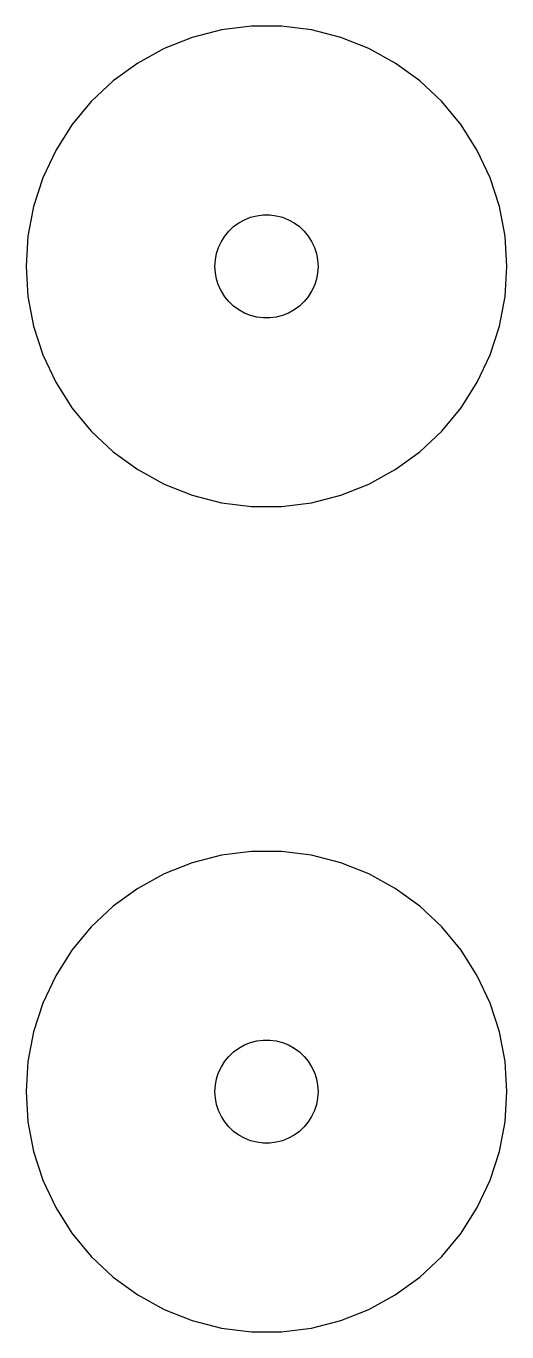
# Model space of a CAD drawing. Header units: metres. Extents: x -7 to 7, y 41 to 79.
import ezdxf

# ---------------------------------------------------------------- set-up
doc = ezdxf.new("R2010")
doc.units = ezdxf.units.M

msp = doc.modelspace()

# ---------------------------------------------------------------- linework, layer by layer
for p, q in [((-0.439529, 78.9862), (-1.31166, 78.876)), ((0.439529, 78.9862), (-0.439529, 78.9862)), ((1.31166, 78.876), (0.439529, 78.9862)), ((-2.16312, 78.6574), (-2.98045, 78.3338)), ((-1.31166, 78.876), (-2.16312, 78.6574)), ((2.16312, 78.6574), (1.31166, 78.876)), ((2.98045, 78.3338), (2.16312, 78.6574)), ((-2.98045, 78.3338), (-3.75078, 77.9103)), ((3.75078, 77.9103), (2.98045, 78.3338)), ((-3.75078, 77.9103), (-4.46196, 77.3936)), ((4.46196, 77.3936), (3.75078, 77.9103)), ((-4.46196, 77.3936), (-5.10277, 76.7918)), ((5.10277, 76.7918), (4.46196, 77.3936)), ((-5.10277, 76.7918), (-5.66312, 76.1145)), ((5.66312, 76.1145), (5.10277, 76.7918)), ((-5.66312, 76.1145), (-6.13414, 75.3723)), ((6.13414, 75.3723), (5.66312, 76.1145)), ((-6.13414, 75.3723), (-6.50842, 74.5769)), ((6.50842, 74.5769), (6.13414, 75.3723)), ((-6.50842, 74.5769), (-6.78008, 73.7408)), ((6.78008, 73.7408), (6.50842, 74.5769)), ((-6.78008, 73.7408), (-6.94479, 72.8773)), ((6.94479, 72.8773), (6.78008, 73.7408)), ((-0.803726, 73.2665), (-0.638657, 73.3572)), ((-0.638657, 73.3572), (-0.463516, 73.4266)), ((-0.463516, 73.4266), (-0.281067, 73.4734)), ((-0.281067, 73.4734), (-0.094177, 73.497)), ((-0.094177, 73.497), (0.094177, 73.497)), ((0.094177, 73.497), (0.281067, 73.4734)), ((0.281067, 73.4734), (0.463516, 73.4266)), ((0.463516, 73.4266), (0.638657, 73.3572)), ((0.638657, 73.3572), (0.803726, 73.2665)), ((-1.21352, 72.8817), (-1.09344, 73.0268)), ((-1.09344, 73.0268), (-0.956131, 73.1558)), ((-0.956131, 73.1558), (-0.803726, 73.2665)), ((0.803726, 73.2665), (0.956131, 73.1558)), ((0.956131, 73.1558), (1.09344, 73.0268)), ((1.09344, 73.0268), (1.21352, 72.8817)), ((-6.94479, 72.8773), (-7, 72)), ((-1.45287, 72.373), (-1.39465, 72.5522)), ((-1.39465, 72.5522), (-1.31445, 72.7226)), ((-1.31445, 72.7226), (-1.21352, 72.8817)), ((1.21352, 72.8817), (1.31445, 72.7226)), ((1.31445, 72.7226), (1.39465, 72.5522)), ((1.39465, 72.5522), (1.45287, 72.373)), ((7, 72), (6.94479, 72.8773)), ((-1.5, 72), (-1.48816, 72.188)), ((-1.48816, 72.188), (-1.45287, 72.373)), ((1.45287, 72.373), (1.48816, 72.188)), ((1.48816, 72.188), (1.5, 72)), ((-7, 72), (-6.94479, 71.1227)), ((-1.48816, 71.812), (-1.5, 72)), ((-1.45287, 71.627), (-1.48816, 71.812)), ((1.48816, 71.812), (1.45287, 71.627)), ((1.5, 72), (1.48816, 71.812)), ((6.94479, 71.1227), (7, 72)), ((-1.39465, 71.4478), (-1.45287, 71.627)), ((-1.31445, 71.2774), (-1.39465, 71.4478)), ((1.39465, 71.4478), (1.31445, 71.2774)), ((1.45287, 71.627), (1.39465, 71.4478)), ((-6.94479, 71.1227), (-6.78008, 70.2592)), ((-1.21352, 71.1183), (-1.31445, 71.2774)), ((-1.09344, 70.9732), (-1.21352, 71.1183)), ((1.21352, 71.1183), (1.09344, 70.9732)), ((1.31445, 71.2774), (1.21352, 71.1183)), ((6.78008, 70.2592), (6.94479, 71.1227)), ((-0.956131, 70.8442), (-1.09344, 70.9732)), ((-0.803726, 70.7335), (-0.956131, 70.8442)), ((-0.638657, 70.6428), (-0.803726, 70.7335)), ((-0.463516, 70.5734), (-0.638657, 70.6428)), ((0.638657, 70.6428), (0.463516, 70.5734)), ((0.803726, 70.7335), (0.638657, 70.6428)), ((0.956131, 70.8442), (0.803726, 70.7335)), ((1.09344, 70.9732), (0.956131, 70.8442)), ((-6.78008, 70.2592), (-6.50842, 69.4231)), ((-0.281067, 70.5266), (-0.463516, 70.5734)), ((-0.094177, 70.503), (-0.281067, 70.5266)), ((0.094177, 70.503), (-0.094177, 70.503)), ((0.281067, 70.5266), (0.094177, 70.503)), ((0.463516, 70.5734), (0.281067, 70.5266)), ((6.50842, 69.4231), (6.78008, 70.2592)), ((-6.50842, 69.4231), (-6.13414, 68.6277)), ((6.13414, 68.6277), (6.50842, 69.4231)), ((-6.13414, 68.6277), (-5.66312, 67.8855)), ((5.66312, 67.8855), (6.13414, 68.6277)), ((-5.66312, 67.8855), (-5.10277, 67.2082)), ((5.10277, 67.2082), (5.66312, 67.8855)), ((-5.10277, 67.2082), (-4.46196, 66.6064)), ((4.46196, 66.6064), (5.10277, 67.2082)), ((-4.46196, 66.6064), (-3.75078, 66.0897)), ((3.75078, 66.0897), (4.46196, 66.6064)), ((-3.75078, 66.0897), (-2.98045, 65.6662)), ((2.98045, 65.6662), (3.75078, 66.0897)), ((-2.98045, 65.6662), (-2.16312, 65.3426)), ((-2.16312, 65.3426), (-1.31166, 65.124)), ((1.31166, 65.124), (2.16312, 65.3426)), ((2.16312, 65.3426), (2.98045, 65.6662)), ((-1.31166, 65.124), (-0.439529, 65.0138)), ((-0.439529, 65.0138), (0.439529, 65.0138)), ((0.439529, 65.0138), (1.31166, 65.124)), ((-1.31166, 54.876), (-2.16312, 54.6574)), ((-0.439529, 54.9862), (-1.31166, 54.876)), ((0.439529, 54.9862), (-0.439529, 54.9862)), ((1.31166, 54.876), (0.439529, 54.9862)), ((2.16312, 54.6574), (1.31166, 54.876)), ((-2.98045, 54.3338), (-3.75078, 53.9103)), ((-2.16312, 54.6574), (-2.98045, 54.3338)), ((2.98045, 54.3338), (2.16312, 54.6574)), ((3.75078, 53.9103), (2.98045, 54.3338)), ((-3.75078, 53.9103), (-4.46196, 53.3936)), ((4.46196, 53.3936), (3.75078, 53.9103)), ((-4.46196, 53.3936), (-5.10277, 52.7918)), ((5.10277, 52.7918), (4.46196, 53.3936)), ((-5.10277, 52.7918), (-5.66312, 52.1145)), ((5.66312, 52.1145), (5.10277, 52.7918)), ((-5.66312, 52.1145), (-6.13414, 51.3723)), ((6.13414, 51.3723), (5.66312, 52.1145)), ((-6.13414, 51.3723), (-6.50842, 50.5769)), ((6.50842, 50.5769), (6.13414, 51.3723)), ((-6.50842, 50.5769), (-6.78008, 49.7408)), ((6.78008, 49.7408), (6.50842, 50.5769)), ((-6.78008, 49.7408), (-6.94479, 48.8773)), ((-0.638657, 49.3572), (-0.463516, 49.4266)), ((-0.463516, 49.4266), (-0.281067, 49.4734)), ((-0.281067, 49.4734), (-0.094177, 49.497)), ((-0.094177, 49.497), (0.094177, 49.497)), ((0.094177, 49.497), (0.281067, 49.4734)), ((0.281067, 49.4734), (0.463516, 49.4266)), ((0.463516, 49.4266), (0.638657, 49.3572)), ((6.94479, 48.8773), (6.78008, 49.7408)), ((-1.21352, 48.8817), (-1.09344, 49.0268)), ((-1.09344, 49.0268), (-0.956131, 49.1558)), ((-0.956131, 49.1558), (-0.803726, 49.2665)), ((-0.803726, 49.2665), (-0.638657, 49.3572)), ((0.638657, 49.3572), (0.803726, 49.2665)), ((0.803726, 49.2665), (0.956131, 49.1558)), ((0.956131, 49.1558), (1.09344, 49.0268)), ((1.09344, 49.0268), (1.21352, 48.8817)), ((-6.94479, 48.8773), (-7, 48)), ((-1.39465, 48.5522), (-1.31445, 48.7226)), ((-1.31445, 48.7226), (-1.21352, 48.8817)), ((1.21352, 48.8817), (1.31445, 48.7226)), ((1.31445, 48.7226), (1.39465, 48.5522)), ((7, 48), (6.94479, 48.8773)), ((-1.48816, 48.188), (-1.45287, 48.373)), ((-1.45287, 48.373), (-1.39465, 48.5522)), ((1.39465, 48.5522), (1.45287, 48.373)), ((1.45287, 48.373), (1.48816, 48.188)), ((-7, 48), (-6.94479, 47.1227)), ((-1.5, 48), (-1.48816, 48.188)), ((-1.48816, 47.812), (-1.5, 48)), ((1.48816, 48.188), (1.5, 48)), ((1.5, 48), (1.48816, 47.812)), ((6.94479, 47.1227), (7, 48)), ((-1.45287, 47.627), (-1.48816, 47.812)), ((-1.39465, 47.4478), (-1.45287, 47.627)), ((1.45287, 47.627), (1.39465, 47.4478)), ((1.48816, 47.812), (1.45287, 47.627)), ((-6.94479, 47.1227), (-6.78008, 46.2592)), ((-1.31445, 47.2774), (-1.39465, 47.4478)), ((-1.21352, 47.1183), (-1.31445, 47.2774)), ((-1.09344, 46.9732), (-1.21352, 47.1183)), ((1.21352, 47.1183), (1.09344, 46.9732)), ((1.31445, 47.2774), (1.21352, 47.1183)), ((1.39465, 47.4478), (1.31445, 47.2774)), ((6.78008, 46.2592), (6.94479, 47.1227)), ((-0.956131, 46.8442), (-1.09344, 46.9732)), ((-0.803726, 46.7335), (-0.956131, 46.8442)), ((-0.638657, 46.6428), (-0.803726, 46.7335)), ((0.803726, 46.7335), (0.638657, 46.6428)), ((0.956131, 46.8442), (0.803726, 46.7335)), ((1.09344, 46.9732), (0.956131, 46.8442)), ((-0.463516, 46.5734), (-0.638657, 46.6428)), ((-0.281067, 46.5266), (-0.463516, 46.5734)), ((-0.094177, 46.503), (-0.281067, 46.5266)), ((0.094177, 46.503), (-0.094177, 46.503)), ((0.281067, 46.5266), (0.094177, 46.503)), ((0.463516, 46.5734), (0.281067, 46.5266)), ((0.638657, 46.6428), (0.463516, 46.5734)), ((-6.78008, 46.2592), (-6.50842, 45.4231)), ((6.50842, 45.4231), (6.78008, 46.2592)), ((-6.50842, 45.4231), (-6.13414, 44.6277)), ((6.13414, 44.6277), (6.50842, 45.4231)), ((-6.13414, 44.6277), (-5.66312, 43.8855)), ((5.66312, 43.8855), (6.13414, 44.6277)), ((-5.66312, 43.8855), (-5.10277, 43.2082)), ((5.10277, 43.2082), (5.66312, 43.8855)), ((-5.10277, 43.2082), (-4.46196, 42.6064)), ((4.46196, 42.6064), (5.10277, 43.2082)), ((-4.46196, 42.6064), (-3.75078, 42.0897)), ((3.75078, 42.0897), (4.46196, 42.6064)), ((-3.75078, 42.0897), (-2.98045, 41.6662)), ((2.98045, 41.6662), (3.75078, 42.0897)), ((-2.98045, 41.6662), (-2.16312, 41.3426)), ((2.16312, 41.3426), (2.98045, 41.6662)), ((-2.16312, 41.3426), (-1.31166, 41.124)), ((-1.31166, 41.124), (-0.439529, 41.0138)), ((-0.439529, 41.0138), (0.439529, 41.0138)), ((0.439529, 41.0138), (1.31166, 41.124)), ((1.31166, 41.124), (2.16312, 41.3426))]:
    msp.add_line(p, q)

doc.saveas('drawing.dxf')
